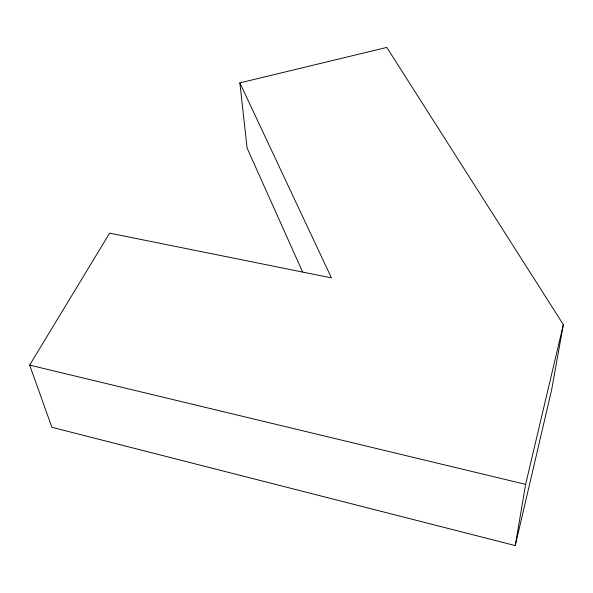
<?xml version="1.0" encoding="UTF-8"?>
<svg xmlns="http://www.w3.org/2000/svg" width="593" height="593" viewBox="0 0 593 593"><rect width="100%" height="100%" fill="white"/><g stroke="black" fill="none" stroke-linecap="round" stroke-linejoin="round"><path stroke-width="0.89" d="M239.869 82.887L331.435 277.872L109.638 233.145L29.65 365.11L51.88 427.286L515.258 545.582L525.628 484.385L563.35 324.63L386.814 47.418L239.869 82.887L247.103 148.087L302.652 272.083M563.35 324.63L551.564 390.135L515.258 545.582M29.65 365.11L525.628 484.385"/></g></svg>
